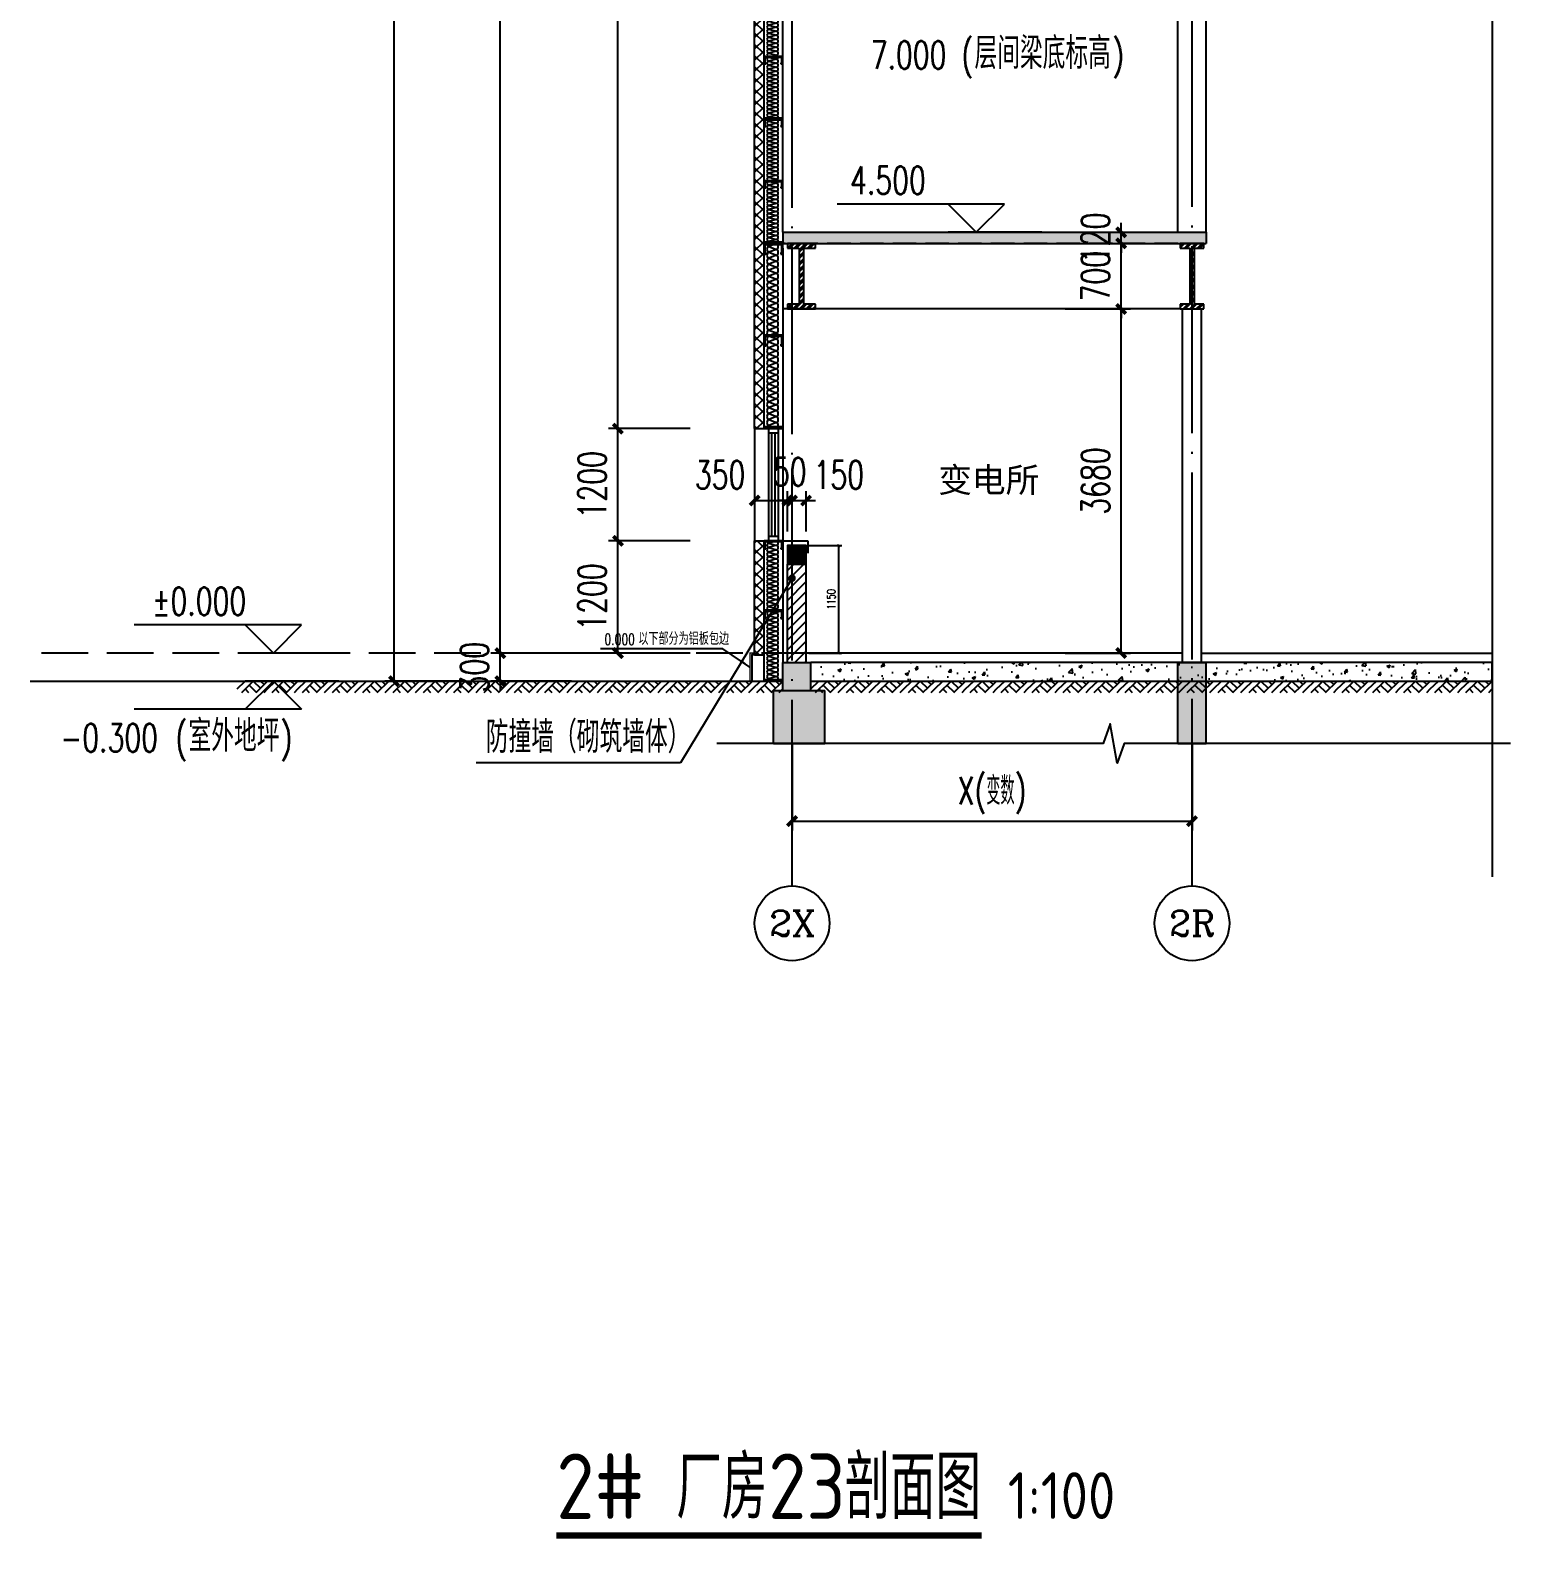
# Model space of a CAD drawing. Extents: x -1899985 to -450366, y 556196 to 2151267.
# Drawn here: x -1021412 to -1005567, y 558787 to 574917 of the extents above; entities that cross this region are included whole.
import ezdxf
from ezdxf.enums import TextEntityAlignment as Align

# ---------------------------------------------------------------- set-up
doc = ezdxf.new("R2010")
doc.units = 0
doc.header["$LTSCALE"] = 1000
doc.header["$MEASUREMENT"] = 0
for name, pattern in [('__DASH', [0.35, 0.25, -0.1]), ('DASH', [0.35, 0.25, -0.1]), ('DOTE', [2.42, 2, -0.2, 0.02, -0.2])]:
    doc.linetypes.add(name, pattern=pattern)
doc.layers.get('Defpoints').update_dxf_attribs({"color": 210})
for name, color, linetype in [('A-AXIS-D', 1, 'Continuous'), ('A-AXIS-DOTE', 14, 'DOTE'), ('A-AXIS-DP', 126, 'Continuous'), ('A-CURTAIN', 134, 'Continuous'), ('A-HATCH-1', 252, 'Continuous'), ('A-HATCH-2', 251, 'Continuous'), ('A-LIN-V', 9, 'Continuous'), ('A-SFCE', 30, 'Continuous'), ('A-WINDOW', 140, 'Continuous'), ('AS-COLN', 6, 'Continuous'), ('AS-WALL', 40, 'Continuous'), ('DIM_ELEV', 3, 'Continuous'), ('DIM_LEAD', 3, 'Continuous'), ('DIM_SYMB', 3, 'Continuous'), ('PUB_HATCH', 8, 'Continuous'), ('PUB_TEXT', 7, 'Continuous'), ('建-墙-填充', 8, 'Continuous'), ('建-柱-钢', 9, 'Continuous')]:
    doc.layers.add(name, color=color, linetype=linetype)
doc.styles.add('_TCH_AXIS', font='COMPLEX', dxfattribs={"bigfont": 'GBCBIG'})
doc.styles.add('_TCH_DIM', font='SIMPLEX', dxfattribs={"bigfont": 'GBCBIG'})
doc.styles.add('_TCH_DIM_T3', font='SIMPLEX', dxfattribs={"width": 0.705882, "bigfont": 'GBCBIG'})
doc.styles.get("Standard").update_dxf_attribs({"font": 'gbenor.shx', "bigfont": 'gbcbig.shx'})
doc.styles.add('图框', font='')
doc.styles.get('图框').set_extended_font_data('SimSun')
doc.dimstyles.new('_TCH_ARCH&&100', dxfattribs={"dimtxt": 297.5, "dimasz": 100, "dimexe": 100, "dimexo": 100, "dimgap": 126.25, "dimtad": 1, "dimdec": 0, "dimzin": 0, "dimdsep": 46, "dimtxsty": '_TCH_DIM_T3', "dimblk": 'ARCHTICK', "dimcen": 0.09, "dimclrt": 7, "dimazin": 2, "dimtfac": 1, "dimtdec": 0, "dimtix": 1, "dimtmove": 2, "dimatfit": 3, "dimfxl": 0, "dimtolj": 1, "dimtzin": 0, "dimarcsym": 0})
doc.dimstyles.new('_TCH_ARCH&&30', dxfattribs={"dimtxt": 89.25, "dimasz": 30, "dimexe": 30, "dimexo": 30, "dimgap": 37.875, "dimtad": 1, "dimdec": 0, "dimzin": 0, "dimdsep": 46, "dimtxsty": '_TCH_DIM_T3', "dimblk": 'ARCHTICK', "dimcen": 0.09, "dimclrt": 7, "dimazin": 2, "dimtfac": 1, "dimtdec": 0, "dimtix": 1, "dimtmove": 2, "dimatfit": 3, "dimfxl": 0, "dimtolj": 1, "dimtzin": 0, "dimarcsym": 0})
pattern_1 = [(45, (0, 0), (-35.355339, 35.355339), []), (45, (23.57, 0), (-35.355339, 35.355339), [])]
pattern_2 = [(45, (60, 0), (-60.000061, 60.000061), []), (135, (60, 0), (-60.000061, -60.000061), [])]

# ---------------------------------------------------------------- blocks, each defined once
blk = doc.blocks.new('G$CBF9D2CED')
at = {"layer": '建-墙-填充'}
h = blk.add_hatch(dxfattribs=at)
h.set_pattern_fill('金属', color=256, scale=20, style=0)
h.set_pattern_definition(pattern_1)
h.paths.add_polyline_path([(-150, 0), (-150, -50), (-25, -50), (-25, -650), (-150, -650), (-150, -700), (150, -700), (150, -650), (25, -650), (25, -50), (150, -50), (150, 0)])
at = {"layer": '建-柱-钢'}
for p, q in [((-150, 0), (-150, -50)), ((150, 0), (-150, 0)), ((150, -50), (150, 0)), ((-150, -50), (-25, -50)), ((-25, -50), (-25, -650)), ((25, -650), (25, -50)), ((25, -50), (150, -50)), ((-25, -650), (-150, -650)), ((-150, -650), (-150, -700)), ((-150, -700), (150, -700)), ((150, -650), (25, -650)), ((150, -700), (150, -650))]:
    blk.add_line(p, q, dxfattribs=at)
blk = doc.blocks.new('w42343243')
at = {"layer": 'A-WINDOW'}
for p, q in [((-1774210, 527687), (-1774210, 528787)), ((-1774177, 527687), (-1774177, 528787)), ((-1774143, 528787), (-1774143, 527687)), ((-1774110, 528787), (-1774110, 527687))]:
    blk.add_line(p, q, dxfattribs=at)
for points in [[(-1774210, 528837), (-1774110, 528837), (-1774110, 528787), (-1774210, 528787)], [(-1774210, 527687), (-1774110, 527687), (-1774110, 527637), (-1774210, 527637)]]:
    blk.add_lwpolyline(points, close=True, dxfattribs=at)
blk = doc.blocks.new('42343')
at = {"layer": 'A-CURTAIN', "const_width": 15}
blk.add_lwpolyline([(-1579953, 568257), (-1580003, 568257), (-1580003, 567957)], dxfattribs=at)
at = {"layer": 'A-CURTAIN'}
blk.add_lwpolyline([(-1579953, 568237), (-1579983, 568237), (-1579983, 567957)], dxfattribs=at)
at = {"layer": 'A-LIN-V'}
blk.add_line((-1579853, 568237), (-1579853, 567957), dxfattribs=at)
at = {"layer": 'DIM_LEAD'}
for p, q in [((-1580293, 568303), (-1581600, 568303)), ((-1580003, 568107), (-1580293, 568303))]:
    blk.add_line(p, q, dxfattribs=at)
blk.add_lwpolyline([(-1580003, 568107, 0, 32, 0), (-1580102, 568175, 0, 0, 0)], format="xyseb", dxfattribs=at)
at = {"layer": 'PUB_TEXT', "style": '_TCH_DIM', "width": 0.705882}
blk.add_text('0.000', height=119, dxfattribs=at).set_placement((-1581558, 568345))
at = {"layer": 'PUB_TEXT', "style": '_TCH_DIM'}
blk.add_text('以下部分为铝板包边', height=135, dxfattribs=at).set_placement((-1581198, 568345))
blk = doc.blocks.new('_ArchTick')
at = {"color": 0, "linetype": 'ByBlock', "const_width": 0.4}
blk.add_lwpolyline([(-0.5, -0.5), (0.5, 0.5)], dxfattribs=at)
blk = doc.blocks.new('*D117')
at = {"layer": 'A-AXIS-DP', "color": 0, "lineweight": -2}
for p, q in [((-1013084, 569407), (-1012733, 569407)), ((-1012763, 568257), (-1012763, 569407)), ((-1013084, 568257), (-1012733, 568257))]:
    blk.add_line(p, q, dxfattribs=at)
at = {"layer": 'Defpoints', "color": 0}
for p in [(-1013114, 569407), (-1012763, 569407), (-1013114, 568257)]:
    blk.add_point(p, dxfattribs=at)
at = {"layer": 'A-AXIS-DP', "color": 0, "lineweight": -2, "xscale": 30, "yscale": 30, "zscale": 30}
for p, rotation in [((-1012763, 569407), 90), ((-1012763, 568257), 270)]:
    blk.add_blockref('_ArchTick', p, dxfattribs=dict(at, rotation=rotation))
at = {"layer": 'A-AXIS-DP', "color": 7, "insert": (-1012846, 568832), "char_height": 89.2, "attachment_point": 5, "rotation": 90, "style": '_TCH_DIM_T3'}
blk.add_mtext('\\A1;1150', dxfattribs=at)
blk = doc.blocks.new('*D132')
at = {"layer": 'A-AXIS-D', "color": 0, "lineweight": -2}
for p, q in [((-1013264, 567290), (-1013264, 566361)), ((-1008987, 567290), (-1008987, 566361)), ((-1013264, 566461), (-1008987, 566461))]:
    blk.add_line(p, q, dxfattribs=at)
at = {"layer": 'Defpoints', "color": 0}
for p in [(-1013264, 567390), (-1008987, 567390), (-1008987, 566461)]:
    blk.add_point(p, dxfattribs=at)
at = {"layer": 'A-AXIS-D', "color": 0, "lineweight": -2, "xscale": 100, "yscale": 100, "zscale": 100, "rotation": 180}
blk.add_blockref('_ArchTick', (-1013264, 566461), dxfattribs=at)
at = {"layer": 'A-AXIS-D', "color": 0, "lineweight": -2, "xscale": 100, "yscale": 100, "zscale": 100}
blk.add_blockref('_ArchTick', (-1008987, 566461), dxfattribs=at)
at = {"layer": 'A-AXIS-D', "color": 7, "insert": (-1011126, 566736), "char_height": 297.5, "attachment_point": 5, "style": '_TCH_DIM_T3'}
blk.add_mtext('\\A1;X(变数)', dxfattribs=at)
blk = doc.blocks.new('*D142')
at = {"layer": 'A-AXIS-DP', "color": 0, "lineweight": -2}
for p, q in [((-1013664, 569557), (-1013664, 569988)), ((-1013664, 569888), (-1013314, 569888)), ((-1013314, 569557), (-1013314, 569988))]:
    blk.add_line(p, q, dxfattribs=at)
at = {"layer": 'Defpoints', "color": 0}
for p in [(-1013314, 569888), (-1013664, 569457), (-1013314, 569457)]:
    blk.add_point(p, dxfattribs=at)
at = {"layer": 'A-AXIS-DP', "color": 0, "lineweight": -2, "xscale": 100, "yscale": 100, "zscale": 100, "rotation": 180}
blk.add_blockref('_ArchTick', (-1013664, 569888), dxfattribs=at)
at = {"layer": 'A-AXIS-DP', "color": 0, "lineweight": -2, "xscale": 100, "yscale": 100, "zscale": 100}
blk.add_blockref('_ArchTick', (-1013314, 569888), dxfattribs=at)
at = {"layer": 'A-AXIS-DP', "color": 7, "insert": (-1014034, 570163), "char_height": 297.5, "attachment_point": 5, "style": '_TCH_DIM_T3'}
blk.add_mtext('\\A1;350', dxfattribs=at)
blk = doc.blocks.new('*D143')
at = {"layer": 'A-AXIS-DP', "color": 0, "lineweight": -2}
for p, q in [((-1013314, 569888), (-1013414, 569888)), ((-1013314, 569557), (-1013314, 569988)), ((-1013314, 569888), (-1013264, 569888)), ((-1013264, 569557), (-1013264, 569988)), ((-1013264, 569888), (-1013164, 569888))]:
    blk.add_line(p, q, dxfattribs=at)
at = {"layer": 'Defpoints', "color": 0}
for p in [(-1013264, 569888), (-1013314, 569457), (-1013264, 569457)]:
    blk.add_point(p, dxfattribs=at)
at = {"layer": 'A-AXIS-DP', "color": 0, "lineweight": -2, "xscale": 100, "yscale": 100, "zscale": 100}
blk.add_blockref('_ArchTick', (-1013314, 569888), dxfattribs=at)
at = {"layer": 'A-AXIS-DP', "color": 0, "lineweight": -2, "xscale": 100, "yscale": 100, "zscale": 100, "rotation": 180}
blk.add_blockref('_ArchTick', (-1013264, 569888), dxfattribs=at)
at = {"layer": 'A-AXIS-DP', "color": 7, "insert": (-1013289, 570195), "char_height": 297.5, "attachment_point": 5, "style": '_TCH_DIM_T3'}
blk.add_mtext('\\A1;50', dxfattribs=at)
blk = doc.blocks.new('*D144')
at = {"layer": 'A-AXIS-DP', "color": 0, "lineweight": -2}
for p, q in [((-1013264, 569888), (-1013364, 569888)), ((-1013264, 569557), (-1013264, 569988)), ((-1013264, 569888), (-1013114, 569888)), ((-1013114, 569557), (-1013114, 569988)), ((-1013114, 569888), (-1013014, 569888))]:
    blk.add_line(p, q, dxfattribs=at)
at = {"layer": 'Defpoints', "color": 0}
for p in [(-1013114, 569888), (-1013264, 569457), (-1013114, 569457)]:
    blk.add_point(p, dxfattribs=at)
at = {"layer": 'A-AXIS-DP', "color": 0, "lineweight": -2, "xscale": 100, "yscale": 100, "zscale": 100}
blk.add_blockref('_ArchTick', (-1013264, 569888), dxfattribs=at)
at = {"layer": 'A-AXIS-DP', "color": 0, "lineweight": -2, "xscale": 100, "yscale": 100, "zscale": 100, "rotation": 180}
blk.add_blockref('_ArchTick', (-1013114, 569888), dxfattribs=at)
at = {"layer": 'A-AXIS-DP', "color": 7, "insert": (-1012764, 570163), "char_height": 297.5, "attachment_point": 5, "style": '_TCH_DIM_T3'}
blk.add_mtext('\\A1;150', dxfattribs=at)
blk = doc.blocks.new('*D296')
at = {"layer": 'A-AXIS-DP', "color": 0, "lineweight": -2}
for p, q in [((-1010345, 571937), (-1009645, 571937)), ((-1009745, 568257), (-1009745, 571937)), ((-1010345, 568257), (-1009645, 568257))]:
    blk.add_line(p, q, dxfattribs=at)
at = {"layer": 'Defpoints', "color": 0}
for p in [(-1010445, 571937), (-1009745, 571937), (-1010445, 568257)]:
    blk.add_point(p, dxfattribs=at)
at = {"layer": 'A-AXIS-DP', "color": 0, "lineweight": -2, "xscale": 100, "yscale": 100, "zscale": 100}
for p, rotation in [((-1009745, 571937), 90), ((-1009745, 568257), 270)]:
    blk.add_blockref('_ArchTick', p, dxfattribs=dict(at, rotation=rotation))
at = {"layer": 'A-AXIS-DP', "color": 7, "insert": (-1010020, 570097), "char_height": 297.5, "attachment_point": 5, "rotation": 90, "style": '_TCH_DIM_T3'}
blk.add_mtext('\\A1;3680', dxfattribs=at)
blk = doc.blocks.new('*D297')
at = {"layer": 'A-AXIS-DP', "color": 0, "lineweight": -2}
for p, q in [((-1010345, 572637), (-1009645, 572637)), ((-1009745, 572637), (-1009745, 572737)), ((-1009745, 571937), (-1009745, 572637)), ((-1010345, 571937), (-1009645, 571937)), ((-1009745, 571937), (-1009745, 571837))]:
    blk.add_line(p, q, dxfattribs=at)
at = {"layer": 'Defpoints', "color": 0}
for p in [(-1010445, 572637), (-1009745, 572637), (-1010445, 571937)]:
    blk.add_point(p, dxfattribs=at)
at = {"layer": 'A-AXIS-DP', "color": 0, "lineweight": -2, "xscale": 100, "yscale": 100, "zscale": 100}
for p, rotation in [((-1009745, 572637), 270), ((-1009745, 571937), 90)]:
    blk.add_blockref('_ArchTick', p, dxfattribs=dict(at, rotation=rotation))
at = {"layer": 'A-AXIS-DP', "color": 7, "insert": (-1010020, 572287), "char_height": 297.5, "attachment_point": 5, "rotation": 90, "style": '_TCH_DIM_T3'}
blk.add_mtext('\\A1;700', dxfattribs=at)
blk = doc.blocks.new('*D298')
at = {"layer": 'A-AXIS-DP', "color": 0, "lineweight": -2}
for p, q in [((-1009745, 572757), (-1009745, 572857)), ((-1010345, 572757), (-1009645, 572757)), ((-1010345, 572637), (-1009645, 572637)), ((-1009745, 572637), (-1009745, 572757)), ((-1009745, 572637), (-1009745, 572537))]:
    blk.add_line(p, q, dxfattribs=at)
at = {"layer": 'Defpoints', "color": 0}
for p in [(-1010445, 572757), (-1010445, 572637), (-1009745, 572757)]:
    blk.add_point(p, dxfattribs=at)
at = {"layer": 'A-AXIS-DP', "color": 0, "lineweight": -2, "xscale": 100, "yscale": 100, "zscale": 100}
for p, rotation in [((-1009745, 572757), 270), ((-1009745, 572637), 90)]:
    blk.add_blockref('_ArchTick', p, dxfattribs=dict(at, rotation=rotation))
at = {"layer": 'A-AXIS-DP', "color": 7, "insert": (-1010020, 572697), "char_height": 297.5, "attachment_point": 5, "rotation": 90, "style": '_TCH_DIM_T3'}
blk.add_mtext('\\A1;120', dxfattribs=at)
blk = doc.blocks.new('*D346')
at = {"layer": 'A-AXIS-D', "color": 0, "lineweight": -2}
for p, q in [((-1016759, 585957), (-1017620, 585957)), ((-1017520, 567957), (-1017520, 585957)), ((-1016759, 567957), (-1017620, 567957))]:
    blk.add_line(p, q, dxfattribs=at)
at = {"layer": 'Defpoints', "color": 0}
for p in [(-1017520, 585957), (-1016659, 585957), (-1016659, 567957)]:
    blk.add_point(p, dxfattribs=at)
at = {"layer": 'A-AXIS-D', "color": 0, "lineweight": -2, "xscale": 100, "yscale": 100, "zscale": 100}
for p, rotation in [((-1017520, 585957), 90), ((-1017520, 567957), 270)]:
    blk.add_blockref('_ArchTick', p, dxfattribs=dict(at, rotation=rotation))
at = {"layer": 'A-AXIS-D', "color": 7, "insert": (-1017795, 576957), "char_height": 297.5, "attachment_point": 5, "rotation": 90, "style": '_TCH_DIM_T3'}
blk.add_mtext('\\A1;18000', dxfattribs=at)
blk = doc.blocks.new('*D347')
at = {"layer": 'A-AXIS-D', "color": 0, "lineweight": -2}
for p, q in [((-1015624, 568257), (-1016485, 568257)), ((-1016385, 568257), (-1016385, 568357)), ((-1016385, 567957), (-1016385, 568257)), ((-1015624, 567957), (-1016485, 567957)), ((-1016385, 567957), (-1016385, 567857))]:
    blk.add_line(p, q, dxfattribs=at)
at = {"layer": 'Defpoints', "color": 0}
for p in [(-1016385, 568257), (-1015524, 568257), (-1015524, 567957)]:
    blk.add_point(p, dxfattribs=at)
at = {"layer": 'A-AXIS-D', "color": 0, "lineweight": -2, "xscale": 100, "yscale": 100, "zscale": 100}
for p, rotation in [((-1016385, 568257), 270), ((-1016385, 567957), 90)]:
    blk.add_blockref('_ArchTick', p, dxfattribs=dict(at, rotation=rotation))
at = {"layer": 'A-AXIS-D', "color": 7, "insert": (-1016660, 568107), "char_height": 297.5, "attachment_point": 5, "rotation": 90, "style": '_TCH_DIM_T3'}
blk.add_mtext('\\A1;300', dxfattribs=at)
blk = doc.blocks.new('*D348')
at = {"layer": 'A-AXIS-D', "color": 0, "lineweight": -2}
for p, q in [((-1015624, 583157), (-1016485, 583157)), ((-1016385, 568257), (-1016385, 583157)), ((-1015624, 568257), (-1016485, 568257))]:
    blk.add_line(p, q, dxfattribs=at)
at = {"layer": 'Defpoints', "color": 0}
for p in [(-1016385, 583157), (-1015524, 583157), (-1015524, 568257)]:
    blk.add_point(p, dxfattribs=at)
at = {"layer": 'A-AXIS-D', "color": 0, "lineweight": -2, "xscale": 100, "yscale": 100, "zscale": 100}
for p, rotation in [((-1016385, 583157), 90), ((-1016385, 568257), 270)]:
    blk.add_blockref('_ArchTick', p, dxfattribs=dict(at, rotation=rotation))
at = {"layer": 'A-AXIS-D', "color": 7, "insert": (-1016660, 575707), "char_height": 297.5, "attachment_point": 5, "rotation": 90, "style": '_TCH_DIM_T3'}
blk.add_mtext('\\A1;14900', dxfattribs=at)
blk = doc.blocks.new('*D375')
at = {"layer": 'A-AXIS-DP', "color": 0, "lineweight": -2}
for p, q in [((-1014354, 569457), (-1015227, 569457)), ((-1015127, 568257), (-1015127, 569457)), ((-1014354, 568257), (-1015227, 568257))]:
    blk.add_line(p, q, dxfattribs=at)
at = {"layer": 'Defpoints', "color": 0}
for p in [(-1015127, 569457), (-1014254, 569457), (-1014254, 568257)]:
    blk.add_point(p, dxfattribs=at)
at = {"layer": 'A-AXIS-DP', "color": 0, "lineweight": -2, "xscale": 100, "yscale": 100, "zscale": 100}
for p, rotation in [((-1015127, 569457), 90), ((-1015127, 568257), 270)]:
    blk.add_blockref('_ArchTick', p, dxfattribs=dict(at, rotation=rotation))
at = {"layer": 'A-AXIS-DP', "color": 7, "insert": (-1015402, 568857), "char_height": 297.5, "attachment_point": 5, "rotation": 90, "style": '_TCH_DIM_T3'}
blk.add_mtext('\\A1;1200', dxfattribs=at)
blk = doc.blocks.new('*D376')
at = {"layer": 'A-AXIS-DP', "color": 0, "lineweight": -2}
for p, q in [((-1014354, 570657), (-1015227, 570657)), ((-1015127, 569457), (-1015127, 570657)), ((-1014354, 569457), (-1015227, 569457))]:
    blk.add_line(p, q, dxfattribs=at)
at = {"layer": 'Defpoints', "color": 0}
for p in [(-1015127, 570657), (-1014254, 570657), (-1014254, 569457)]:
    blk.add_point(p, dxfattribs=at)
at = {"layer": 'A-AXIS-DP', "color": 0, "lineweight": -2, "xscale": 100, "yscale": 100, "zscale": 100}
for p, rotation in [((-1015127, 570657), 90), ((-1015127, 569457), 270)]:
    blk.add_blockref('_ArchTick', p, dxfattribs=dict(at, rotation=rotation))
at = {"layer": 'A-AXIS-DP', "color": 7, "insert": (-1015402, 570057), "char_height": 297.5, "attachment_point": 5, "rotation": 90, "style": '_TCH_DIM_T3'}
blk.add_mtext('\\A1;1200', dxfattribs=at)
blk = doc.blocks.new('*D377')
at = {"layer": 'A-AXIS-DP', "color": 0, "lineweight": -2}
for p, q in [((-1014354, 583157), (-1015227, 583157)), ((-1015127, 570657), (-1015127, 583157)), ((-1014354, 570657), (-1015227, 570657))]:
    blk.add_line(p, q, dxfattribs=at)
at = {"layer": 'Defpoints', "color": 0}
for p in [(-1015127, 583157), (-1014254, 583157), (-1014254, 570657)]:
    blk.add_point(p, dxfattribs=at)
at = {"layer": 'A-AXIS-DP', "color": 0, "lineweight": -2, "xscale": 100, "yscale": 100, "zscale": 100}
for p, rotation in [((-1015127, 583157), 90), ((-1015127, 570657), 270)]:
    blk.add_blockref('_ArchTick', p, dxfattribs=dict(at, rotation=rotation))
at = {"layer": 'A-AXIS-DP', "color": 7, "insert": (-1015402, 576907), "char_height": 297.5, "attachment_point": 5, "rotation": 90, "style": '_TCH_DIM_T3'}
blk.add_mtext('\\A1;12500', dxfattribs=at)
blk = doc.blocks.new('$LinePat$素土夯实')
at = {"color": 0}
for p, q in [((0, -210), (210, 0)), ((120, -300), (420, 0)), ((420, 0), (608, -188)), ((495, -300), (795, 0)), ((615, 0), (705, -90)), ((210, -210), (300, -300)), ((315, -105), (502, -293)), ((705, -300), (795, -210))]:
    blk.add_line(p, q, dxfattribs=at)
blk = doc.blocks.new('CURVEPATTERNLIB$SYSLIB$岩棉板')
at = {"color": 0}
for p, q in [((0, -17), (12, -67)), ((12, -67), (24, -17))]:
    blk.add_line(p, q, dxfattribs=at)
for centre, start, end in [((12, -17), 0, 180), ((0, -67), 270, 0), ((24, -67), 180, 270)]:
    blk.add_arc(centre, 12, start, end, dxfattribs=at)
blk = doc.blocks.new('CURVEPATTERNLIB$SYSLIB$防水材料1')
at = {"layer": 'PUB_HATCH'}
h = blk.add_hatch(dxfattribs=at)
h.set_pattern_fill('ANSI31', color=256, scale=10, angle=90, style=0)
h.set_pattern_definition([(45, (-196995.837, -685381.036), (11.22532015, -11.22532015), [])])
h.paths.add_polyline_path([(35, 0), (0, 0), (0, -100), (35, -100), (35, -90), (30, -90), (30, -95), (5, -95), (5, -5), (30, -5), (30, -10), (35, -10)])
h = blk.add_hatch(dxfattribs=at)
h.set_pattern_fill('ANSI31', color=256, scale=10, angle=90, style=0)
h.set_pattern_definition([(45, (-196695.837, -685381.036), (11.22532015, -11.22532015), [])])
h.paths.add_polyline_path([(335, 0), (300, 0), (300, -100), (335, -100), (335, -90), (330, -90), (330, -95), (305, -95), (305, -5), (330, -5), (330, -10), (335, -10)])
at = {"layer": 'A-LIN-V', "extrusion": (-3.26108e-18, 2.41725e-31, -1)}
blk.add_line((600, 0), (600, -100), dxfattribs=at)
at = {"layer": 'A-LIN-V'}
for p, q in [((30, -10), (35, -10)), ((330, -10), (335, -10)), ((30, -90), (35, -90)), ((330, -90), (335, -90))]:
    blk.add_line(p, q, dxfattribs=at)
at = {"layer": 'A-LIN-V', "extrusion": (-3.26108e-18, 2.41725e-31, -1)}
for points in [[(-35, -10), (-35, 0), (0, 0), (0, -100), (-35, -100), (-35, -90)], [(-335, -10), (-335, 0), (-300, 0), (-300, -100), (-335, -100), (-335, -90)], [(-30, -10), (-30, -5), (-5, -5), (-5, -95), (-30, -95), (-30, -90)], [(-330, -10), (-330, -5), (-305, -5), (-305, -95), (-330, -95), (-330, -90)]]:
    blk.add_lwpolyline(points, dxfattribs=at)
at = {"layer": 'A-LIN-V', "xscale": 0.8142221102150538, "yscale": 0.8108108108108109, "zscale": 0.8142221102150538}
for p in [(0, -20.1), (19.5, -20.1), (39.1, -20.1), (58.6, -20.1), (78.2, -20.1), (97.7, -20.1), (117.2, -20.1), (136.8, -20.1), (156.3, -20.1), (175.9, -20.1), (195.4, -20.1), (215, -20.1), (234.5, -20.1), (254, -20.1), (273.6, -20.1), (293.1, -20.1), (312.7, -20.1), (332.2, -20.1), (351.7, -20.1), (371.3, -20.1), (390.8, -20.1), (410.4, -20.1), (429.9, -20.1), (449.5, -20.1), (469, -20.1), (488.5, -20.1), (508.1, -20.1), (527.6, -20.1), (547.2, -20.1), (566.7, -20.1), (586.2, -20.1)]:
    blk.add_blockref('CURVEPATTERNLIB$SYSLIB$岩棉板', p, dxfattribs=at)
blk = doc.blocks.new('_FZH')
blk.add_lwpolyline([(-0.5, -0.5), (0.5, -0.5), (0.5, 0.5), (-0.5, 0.5)], close=True)
at = {"layer": 'PUB_HATCH'}
blk.add_solid([(-0.5, -0.5), (0.5, -0.5), (-0.5, 0.5), (0.5, 0.5)], dxfattribs=at)

msp = doc.modelspace()

# ---------------------------------------------------------------- hatches: boundary and pattern name
at = {"layer": 'A-HATCH-1'}
h = msp.add_hatch(dxfattribs=at)
h.set_pattern_fill('混凝土', color=256, scale=50)
h.set_pattern_definition([(50, (0, 0), (358.63009, -31.37607), [37.5, -412.5]), (355, (0, 0), (-69.37567, 376.09607), [30, -330]), (100.4514, (29.9, -2.6), (289.25469, 344.71977), [31.8701, -350.57106]), (46.1842, (0, 100), (533.62052, -82.7595), [56.25, -618.75]), (96.6356, (44.47, 93.1), (467.33135, 487.05894), [47.80514, -525.8565]), (351.1842, (0, 100), (467.33097, 487.0593), [45, -495]), (21, (50, 75), (298.453526, -201.309445), [37.5, -412.5]), (326, (50, 75), (121.65767, 362.57502), [30, -330]), (71.4514, (74.87, 58.22), (420.11131, 161.26525), [31.8701, -350.57106]), (37.5, (0, 0), (6.079928, 166.446927), [0, -326, 0, -335, 0, -331.25]), (7.5, (0, 0), (131.53477, 197.205856), [0, -191, 0, -318.5, 0, -126.25]), (327.5, (-111.5, 0), (266.911218, -11.277436), [0, -125, 0, -390, 0, -517.5]), (317.5, (-161.5, 0), (291.593085, 50.05249), [0, -162.5, 0, -259, 0, -367.5])])
h.paths.add_polyline_path([(-1013064.3, 568157.5), (-1013064.3, 567957.5), (-1005777.2, 567957.5), (-1005777.2, 568157.5)])
at = {"layer": 'PUB_HATCH'}
h = msp.add_hatch(dxfattribs=at)
h.set_pattern_fill('多孔材料', color=256, scale=30, style=0)
h.set_pattern_definition(pattern_2)
h.paths.add_polyline_path([(-1013564.3, 570657.5), (-1013564.3, 585907.5), (-1013664.3, 585907.5), (-1013664.3, 570657.5)])
for points in [[(-1013364.3, 572637.5), (-1008837.4, 572637.5), (-1008837.4, 572757.5), (-1013364.3, 572757.5)], [(-1013064.3, 567857.5), (-1013064.3, 568157.5), (-1013364.3, 568157.5), (-1013364.3, 567857.5)], [(-1008837.4, 567290), (-1008837.4, 568157.5), (-1009137.4, 568157.5), (-1009137.4, 567290)], [(-1012914.3, 567290), (-1012914.3, 567857.5), (-1013464.3, 567857.5), (-1013464.3, 567290)]]:
    msp.add_hatch(color=256, dxfattribs=at).paths.add_polyline_path(points)
h = msp.add_hatch(dxfattribs=at)
h.set_pattern_fill('多孔材料', color=256, scale=30, style=0)
h.set_pattern_definition(pattern_2)
h.paths.add_polyline_path([(-1013564.3, 568237.5), (-1013564.3, 569457.5), (-1013664.3, 569457.5), (-1013664.3, 568237.5)])
h = msp.add_hatch(dxfattribs=at)
h.set_pattern_fill('普通砖', color=256, scale=30, style=0)
h.set_pattern_definition([(45, (0, 53.85), (-53.03303, 53.03303), [])])
h.paths.add_polyline_path([(-1013114.3, 569207.5), (-1013314.3, 569207.5), (-1013314.3, 568157.5), (-1013114.3, 568157.5)])
at = {"layer": '建-墙-填充'}
h = msp.add_hatch(dxfattribs=at)
h.set_pattern_fill('金属', color=256, scale=20, style=0)
h.set_pattern_definition(pattern_1)
h.paths.add_polyline_path([(-1009112.4, 572637.5), (-1009112.4, 572587.5), (-1009012.4, 572587.5), (-1009012.4, 571987.5), (-1009112.4, 571987.5), (-1009112.4, 571937.5), (-1008862.4, 571937.5), (-1008862.4, 571987.5), (-1008962.4, 571987.5), (-1008962.4, 572587.5), (-1008862.4, 572587.5), (-1008862.4, 572637.5)])

# ---------------------------------------------------------------- linework, layer by layer
at = {"layer": 'A-AXIS-D'}
for centre in [(-1013264.3, 565367.9), (-1008987.4, 565367.9)]:
    msp.add_circle(centre, 400, dxfattribs=at)
at = {"layer": 'A-AXIS-DOTE'}
for p, q in [((-1008987.4, 565767.9), (-1008987.4, 590567)), ((-1013264.3, 565758.8), (-1013264.3, 585146))]:
    msp.add_line(p, q, dxfattribs=at)
at = {"layer": 'A-AXIS-DOTE', "linetype": '__DASH', "ltscale": 2}
msp.add_line((-1009591.5, 568257.5), (-1021412.1, 568257.5), dxfattribs=at)
at = {"layer": 'A-HATCH-2'}
msp.add_line((-1013664.3, 570657.5), (-1013664.3, 569457.5), dxfattribs=at)
msp.add_line((-1013664.3, 570657.5), (-1013664.3, 569457.5), dxfattribs=at)
at = {"layer": 'A-LIN-V'}
for p, q in [((-1013364.3, 572757.5), (-1013364.3, 583157.5)), ((-1009137.4, 572757.5), (-1009137.4, 582457.5)), ((-1008837.4, 572757.5), (-1008837.4, 582457.5)), ((-1013364.3, 572587.5), (-1013364.3, 570657.5)), ((-1009112.4, 571937.5), (-1013364.3, 571937.5)), ((-1013364.3, 570657.5), (-1013364.3, 568157.5))]:
    msp.add_line(p, q, dxfattribs=at)
at = {"layer": 'A-SFCE', "linetype": 'DASH'}
msp.add_line((-1009137.4, 572637.5), (-1013364.3, 572637.5), dxfattribs=at)
at = {"layer": 'A-SFCE'}
for p, q in [((-1009087.4, 568257.5), (-1013114.3, 568257.5)), ((-1008887.4, 568257.5), (-1005777.2, 568257.5)), ((-1021412.1, 567957.5), (-1013364.3, 567957.5))]:
    msp.add_line(p, q, dxfattribs=at)
at = {"layer": 'A-SFCE', "linetype": 'DASH'}
msp.add_lwpolyline([(-1013364.3, 569457.5), (-1013114.3, 569457.5), (-1013094.3, 569457.5), (-1013094.3, 569323.7)], dxfattribs=at)
at = {"layer": 'AS-COLN'}
for p, q in [((-1013364.3, 572757.5), (-1008837.4, 572757.5)), ((-1013364.3, 572757.5), (-1013364.3, 572637.5)), ((-1013364.3, 572637.5), (-1008837.4, 572637.5)), ((-1008837.4, 572757.5), (-1008837.4, 572637.5)), ((-1013364.3, 567857.5), (-1013364.3, 568157.5)), ((-1013364.3, 568157.5), (-1013064.3, 568157.5)), ((-1013064.3, 567857.5), (-1013064.3, 568157.5)), ((-1009137.4, 567290), (-1009137.4, 568157.5)), ((-1009137.4, 568157.5), (-1008837.4, 568157.5)), ((-1008837.4, 567290), (-1008837.4, 568157.5)), ((-1013464.3, 567290), (-1013464.3, 567857.5)), ((-1013464.3, 567857.5), (-1012914.3, 567857.5)), ((-1013364.3, 567857.5), (-1013064.3, 567857.5)), ((-1012914.3, 567290), (-1012914.3, 567857.5)), ((-1013464.3, 567290), (-1012914.3, 567290)), ((-1009137.4, 567290), (-1008837.4, 567290))]:
    msp.add_line(p, q, dxfattribs=at)
msp.add_lwpolyline([(-1013064.3, 567957.5), (-1005777.2, 567957.5), (-1005777.2, 568157.5), (-1013064.3, 568157.5)], dxfattribs=at)
at = {"layer": 'AS-WALL'}
for p, q in [((-1013664.3, 570657.5), (-1013664.3, 585907.5)), ((-1013564.3, 570657.5), (-1013564.3, 585907.5)), ((-1009087.4, 568157.5), (-1009087.4, 571937.5)), ((-1008887.4, 568157.5), (-1008887.4, 571937.5)), ((-1013664.3, 570657.5), (-1013564.3, 570657.5)), ((-1013564.3, 570657.5), (-1013364.3, 570657.5)), ((-1013664.3, 568237.5), (-1013664.3, 569457.5)), ((-1013664.3, 569457.5), (-1013564.3, 569457.5)), ((-1013564.3, 569457.5), (-1013364.3, 569457.5)), ((-1013564.3, 568237.5), (-1013564.3, 569457.5)), ((-1013314.3, 568157.5), (-1013314.3, 569207.5)), ((-1013114.3, 568157.5), (-1013114.3, 569207.5)), ((-1013664.3, 568237.5), (-1013564.3, 568237.5)), ((-1013314.3, 568157.5), (-1013114.3, 568157.5))]:
    msp.add_line(p, q, dxfattribs=at)
at = {"layer": 'DIM_ELEV'}
for p, q in [((-1010994, 573057.5), (-1012782, 573057.5)), ((-1011294, 572757.5), (-1011594, 573057.5)), ((-1011294, 572757.5), (-1010994, 573057.5)), ((-1010594, 572757.5), (-1011594, 572757.5)), ((-1018511.4, 568557.5), (-1020299.4, 568557.5)), ((-1018811.4, 568257.5), (-1019111.4, 568557.5)), ((-1018811.4, 568257.5), (-1018511.4, 568557.5)), ((-1018111.4, 568257.5), (-1019111.4, 568257.5)), ((-1018811.4, 567957.5), (-1019111.4, 567657.5)), ((-1018111.4, 567957.5), (-1019111.4, 567957.5)), ((-1018811.4, 567957.5), (-1018511.4, 567657.5)), ((-1018511.4, 567657.5), (-1020299.4, 567657.5))]:
    msp.add_line(p, q, dxfattribs=at)
at = {"layer": 'DIM_SYMB'}
for p, q in [((-1013264.3, 569057.5), (-1014458.2, 567085)), ((-1014458.2, 567085), (-1016644.3, 567085))]:
    msp.add_line(p, q, dxfattribs=at)
for points in [[(-1005777.2, 587596.5), (-1005777.2, 576842.6), (-1005567.2, 576766.2), (-1005987.2, 576692.2), (-1005777.2, 576617.6), (-1005777.2, 565863.8)], [(-1005580.8, 567290), (-1009712.7, 567290), (-1009789.2, 567080), (-1009863.2, 567500), (-1009937.7, 567290), (-1014069.7, 567290)]]:
    msp.add_lwpolyline(points, dxfattribs=at)
at = {"layer": 'DIM_SYMB', "const_width": 40}
msp.add_lwpolyline([(-1013253.9, 569074.7, 1), (-1013274.6, 569040.4, 1)], format="xyb", close=True, dxfattribs=at)
at = {"layer": 'DIM_SYMB', "const_width": 70}
msp.add_lwpolyline([(-1015785.2, 558822.4), (-1011236.7, 558822.4)], dxfattribs=at)
at = {"layer": '建-柱-钢'}
for p, q in [((-1009112.4, 572637.5), (-1009112.4, 572587.5)), ((-1008862.4, 572637.5), (-1009112.4, 572637.5)), ((-1008862.4, 572587.5), (-1008862.4, 572637.5)), ((-1009112.4, 572587.5), (-1009012.4, 572587.5)), ((-1009012.4, 572587.5), (-1009012.4, 571987.5)), ((-1008962.4, 571987.5), (-1008962.4, 572587.5)), ((-1008962.4, 572587.5), (-1008862.4, 572587.5)), ((-1009012.4, 571987.5), (-1009112.4, 571987.5)), ((-1009112.4, 571987.5), (-1009112.4, 571937.5)), ((-1008862.4, 571987.5), (-1008962.4, 571987.5)), ((-1008862.4, 571937.5), (-1008862.4, 571987.5)), ((-1009112.4, 571937.5), (-1008862.4, 571937.5))]:
    msp.add_line(p, q, dxfattribs=at)

# ---------------------------------------------------------------- block references
at = {"layer": 'A-HATCH-1', "yscale": 0.4, "zscale": 0.4}
for p, xscale in [((-1019198.5, 567957.5), 0.4077054208077506), ((-1018874.4, 567957.5), 0.4077054208077506), ((-1018550.3, 567957.5), 0.4077054208077506), ((-1018226.2, 567957.5), 0.4077054208077506), ((-1017902, 567957.5), 0.4077054208077506), ((-1017577.9, 567957.5), 0.4077054208077506), ((-1017253.8, 567957.5), 0.4077054208077506), ((-1016929.7, 567957.5), 0.4077054208077506), ((-1016605.5, 567957.5), 0.4077054208077506), ((-1016281.4, 567957.5), 0.4077054208077506), ((-1015957.3, 567957.5), 0.4077054208077506), ((-1015633.1, 567957.5), 0.4077054208077506), ((-1015309, 567957.5), 0.4077054208077506), ((-1014984.9, 567957.5), 0.4077054208077506), ((-1014660.8, 567957.5), 0.4077054208077506), ((-1014336.6, 567957.5), 0.4077054208077506), ((-1014012.5, 567957.5), 0.4077054208077506), ((-1013688.4, 567957.5), 0.4077054208077506), ((-1013064.3, 567957.5), 0.416644607681348), ((-1012733, 567957.5), 0.416644607681348), ((-1012401.8, 567957.5), 0.416644607681348), ((-1012070.6, 567957.5), 0.416644607681348), ((-1011739.3, 567957.5), 0.416644607681348), ((-1011408.1, 567957.5), 0.416644607681348), ((-1011076.9, 567957.5), 0.416644607681348), ((-1010745.6, 567957.5), 0.416644607681348), ((-1010414.4, 567957.5), 0.416644607681348), ((-1010083.2, 567957.5), 0.416644607681348), ((-1009751.9, 567957.5), 0.416644607681348), ((-1009420.7, 567957.5), 0.416644607681348), ((-1009089.5, 567957.5), 0.416644607681348), ((-1008758.2, 567957.5), 0.416644607681348), ((-1008427, 567957.5), 0.416644607681348), ((-1008095.8, 567957.5), 0.416644607681348), ((-1007764.5, 567957.5), 0.416644607681348), ((-1007433.3, 567957.5), 0.416644607681348), ((-1007102.1, 567957.5), 0.416644607681348), ((-1006770.9, 567957.5), 0.416644607681348), ((-1006439.6, 567957.5), 0.416644607681348), ((-1006108.4, 567957.5), 0.416644607681348)]:
    msp.add_blockref('$LinePat$素土夯实', p, dxfattribs=dict(at, xscale=xscale))
at = {"layer": 'A-HATCH-2', "yscale": 1.999999999990687, "zscale": 1.999999999990687}
for p, xscale, rotation in [((-1013364.3, 575291.5), 2.190559711114787, 269.9999999972877), ((-1013364.3, 573964.5), 2.190559711114787, 269.9999999972877), ((-1013364.3, 572637.5), 3.268506577249106, 269.9999999972848), ((-1013364.3, 569457.5), 2.476141346521581, 269.9999999972831)]:
    msp.add_blockref('CURVEPATTERNLIB$SYSLIB$防水材料1', p, dxfattribs=dict(at, xscale=xscale, rotation=rotation))
at = {"layer": 'A-LIN-V'}
for name, p in [('G$CBF9D2CED', (-1013164.3, 572637.5)), ('w42343243', (760696.1, 41820)), ('42343', (566288.4, 0))]:
    msp.add_blockref(name, p, dxfattribs=at)
at = {"layer": 'AS-COLN', "xscale": 200.0000002973247, "yscale": 200.0000010662479, "zscale": 200.0000010662479, "rotation": 359.9999997308278}
msp.add_blockref('_FZH', (-1013214.3, 569307.5), dxfattribs=at)

# ---------------------------------------------------------------- texts
at = {"layer": 'PUB_TEXT', "style": '_TCH_DIM', "width": 0.705882}
for s, p in [('(', (-1011453.3, 574502.5)), (')', (-1009838.8, 574502.5)), ('7.000', (-1012423.3, 574502.5)), ('4.500', (-1012644, 573162.5)), ('%%P0.000', (-1020109.4, 568662.5)), ('-0.300', (-1021088.7, 567202.5)), ('(', (-1019858.7, 567202.5)), (')', (-1018735.7, 567202.5))]:
    msp.add_text(s, height=297.5, dxfattribs=at).set_placement(p)
at = {"layer": 'PUB_TEXT'}
for s, height, style, p in [('层间梁底标高', 337.59, '_TCH_DIM', (-1011313.3, 574502.5)), ('变电所', 264.35, '图框', (-1011701.9, 569976.5)), ('室外地坪', 337.59, '_TCH_DIM', (-1019718.7, 567202.5)), ('防撞墙（砌筑墙体）', 337.59, '_TCH_DIM', (-1016539.3, 567190))]:
    msp.add_text(s, height=height, dxfattribs=dict(at, style=style)).set_placement(p)
at = {"layer": 'PUB_TEXT', "style": '_TCH_AXIS'}
for s, p, p2 in [('2X', (-1013509.3, 565232.5), (-1013019.2, 565232.5)), ('2R', (-1009232.5, 565232.5), (-1008742.4, 565232.5))]:
    msp.add_text(s, height=270.86, dxfattribs=at).set_placement(p, p2, align=Align.FIT)
at = {"layer": 'PUB_TEXT'}
for s, height, p in [('2#', 700, (-1015785.2, 558999.6)), ('厂房', 675.18, (-1014501.9, 558999.6)), ('23', 700, (-1013518.9, 558999.6)), ('剖面图', 675.18, (-1012702.3, 558999.6)), ('1:100', 500, (-1010956.7, 558999.6))]:
    msp.add_text(s, height=height, dxfattribs=at).set_placement(p)

# ---------------------------------------------------------------- dimensions: what is measured, and where the dimension line sits
at = {"layer": 'A-AXIS-D'}
for p1, p2, picture, middle in [((-1016659.1, 567957.5), (-1016659.1, 585957.5), '*D346', (-1017795.1, 576957.5)), ((-1015524.1, 568257.5), (-1015524.1, 583157.5), '*D348', (-1016660.1, 575707.5)), ((-1015524.1, 567957.5), (-1015524.1, 568257.5), '*D347', (-1016660.1, 568107.5))]:
    dim = msp.add_aligned_dim(p1=p1, p2=p2, distance=860.9, dimstyle='_TCH_ARCH&&100', dxfattribs=at)
    dim.commit()
    dim.dimension.update_dxf_attribs({"geometry": picture, "text_midpoint": middle})
dim = msp.add_linear_dim(base=(-1008987.4, 566460.6), p1=(-1013264.3, 567390), p2=(-1008987.4, 567390), angle=0, text='X(变数)', dimstyle='_TCH_ARCH&&100', override={"dimgap": 0}, dxfattribs=at)
dim.commit()
dim.dimension.update_dxf_attribs({"geometry": '*D132', "text_midpoint": (-1011125.9, 566735.6), "dimtype": 129})
at = {"layer": 'A-AXIS-DP'}
for p1, p2, distance, dimstyle, picture, middle in [((-1014253.9, 570657.5), (-1014253.9, 583157.5), 873.2, '_TCH_ARCH&&100', '*D377', (-1015402, 576907.5)), ((-1010445.1, 572637.5), (-1010445.1, 572757.5), -700.5, '_TCH_ARCH&&100', '*D298', (-1010019.6, 572697.5)), ((-1010445.1, 571937.5), (-1010445.1, 572637.5), -700.5, '_TCH_ARCH&&100', '*D297', (-1010019.6, 572287.5)), ((-1010445.1, 568257.5), (-1010445.1, 571937.5), -700.5, '_TCH_ARCH&&100', '*D296', (-1010019.6, 570097.5)), ((-1014253.9, 569457.5), (-1014253.9, 570657.5), 873.2, '_TCH_ARCH&&100', '*D376', (-1015402, 570057.5)), ((-1014253.9, 568257.5), (-1014253.9, 569457.5), 873.2, '_TCH_ARCH&&100', '*D375', (-1015402, 568857.5)), ((-1013114.3, 568257.5), (-1013114.3, 569407.5), -350.8, '_TCH_ARCH&&30', '*D117', (-1012846, 568832.5))]:
    dim = msp.add_aligned_dim(p1=p1, p2=p2, distance=distance, dimstyle=dimstyle, dxfattribs=at)
    dim.commit()
    dim.dimension.update_dxf_attribs({"geometry": picture, "text_midpoint": middle})
for base, p1, p2, picture, middle in [((-1013314.3, 569888.1), (-1013664.3, 569457.5), (-1013314.3, 569457.5), '*D142', (-1014034.3, 570163.1)), ((-1013264.3, 569888.1), (-1013314.3, 569457.5), (-1013264.3, 569457.5), '*D143', (-1013289.3, 570194.8)), ((-1013114.3, 569888.1), (-1013264.3, 569457.5), (-1013114.3, 569457.5), '*D144', (-1012764.3, 570163.1))]:
    dim = msp.add_linear_dim(base=base, p1=p1, p2=p2, angle=0, dimstyle='_TCH_ARCH&&100', dxfattribs=at)
    dim.commit()
    dim.dimension.update_dxf_attribs({"geometry": picture, "text_midpoint": middle, "dimtype": 129})

doc.saveas('drawing.dxf')
